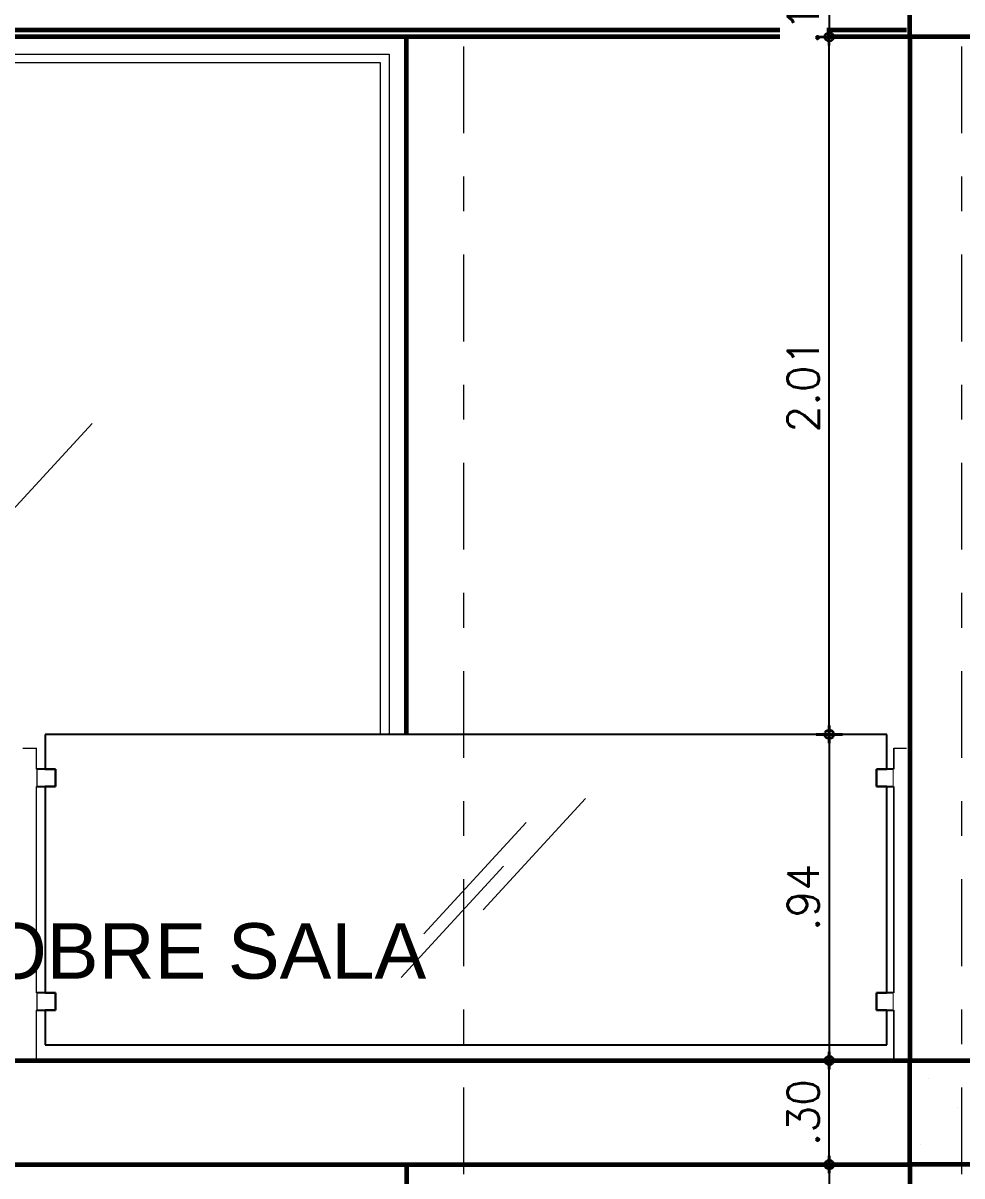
# Model space of a CAD drawing. Header units: metres. Extents: x -50 to 76, y -61 to 14.
# Drawn here: x 32.379 to 35.084, y -35.879 to -32.557 of the extents above; entities that cross this region are included whole.
import ezdxf

# ---------------------------------------------------------------- set-up
doc = ezdxf.new("R2010")
doc.units = ezdxf.units.M
doc.header["$MEASUREMENT"] = 0
doc.set_wipeout_variables(frame=1)
for name, pattern in [('CENTERX2', [4, 2.5, -0.5, 0.5, -0.5]), ('DASHDOT2', [0.5, 0.25, -0.125, 0, -0.125]), ('Wipeout_Contour', [1, 0, -1])]:
    doc.linetypes.add(name, pattern=pattern)
for name, color, linetype, lineweight in [('1 ACHURADO PLACAS', 45, 'Continuous', 15), ('1 BARANDAS', 173, 'Continuous', 25), ('1 CALCAS', 255, 'Continuous', 60), ('1 TEXTOS', 4, 'Continuous', 20), ('1 VENTTANAS', 2, 'Continuous', 18), ('COTA10', 153, 'Continuous', 13), ('COTAS', 251, 'Continuous', 35), ('EJES', 251, 'CENTERX2', 0), ('Interior - Escaleras & Barandillas_Pluma_Nº__11', 171, 'Continuous', 18)]:
    doc.layers.add(name, color=color, linetype=linetype, lineweight=lineweight)
doc.layers.add('Interior - Escaleras & Barandillas', color=7, linetype='Continuous')
doc.styles.add('cotas', font='romans.shx')
doc.styles.add('Estilo_Generado_1', font='arial.ttf')
doc.dimstyles.new('COT-50', dxfattribs={"dimscale": 0.5, "dimtxt": 0.18, "dimasz": 0.05, "dimexe": 0.08, "dimexo": 0.1, "dimgap": 0.06, "dimtad": 1, "dimzin": 4, "dimdsep": 46, "dimtxsty": 'cotas', "dimblk1": 'COTA', "dimblk2": 'COTA', "dimsah": 1, "dimcen": 0.09, "dimse1": 1, "dimse2": 1, "dimclrd": 256, "dimclre": 253, "dimclrt": 14, "dimadec": 0, "dimazin": 0, "dimtfac": 1, "dimtix": 1, "dimtmove": 0, "dimatfit": 3, "dimldrblk": 'COTA', "dimfxl": 1, "dimtfill": 1, "dimtfillclr": 256, "dimtolj": 1, "dimtzin": 12, "dimarcsym": 0})

# ---------------------------------------------------------------- blocks, each defined once
blk = doc.blocks.new('*D776')
at = {"layer": 'COTAS', "lineweight": -2, "transparency": 16777216}
blk.add_line((34.7018, -32.4463), (34.7018, -32.5963), dxfattribs=at)
at = {"layer": 'Defpoints', "color": 0, "transparency": 16777216}
for p in [(34.9338, -32.4463), (34.9338, -32.5963)]:
    blk.add_point(p, dxfattribs=at)
at = {"layer": 'COTAS', "color": 14, "transparency": 16777216, "insert": (34.6268, -32.5213), "char_height": 0.09, "attachment_point": 5, "rotation": 90, "style": 'cotas', "bg_fill": 3, "box_fill_scale": 1.25, "bg_fill_color": 256, "bg_fill_true_color": 13158600, "bg_fill_transparency": 0}
blk.add_mtext('\\A1;.15', dxfattribs=at)
at = {"layer": 'Defpoints', "color": 0, "transparency": 16777216}
blk.add_point((34.7018, -32.5963), dxfattribs=at)
blk = doc.blocks.new('COTA')
for p, q in [((0, 1.5), (0, -1.5)), ((-1, 0), (1, 0))]:
    blk.add_line(p, q)
blk.add_circle((0, 0), 0.5)
blk = doc.blocks.new('*D777')
at = {"layer": 'COTAS', "lineweight": -2, "transparency": 16777216}
blk.add_line((34.7018, -34.5813), (34.7018, -32.6213), dxfattribs=at)
at = {"layer": 'Defpoints', "color": 0, "transparency": 16777216}
for p in [(34.7018, -32.5963), (34.9338, -32.5963), (34.8674, -34.6063)]:
    blk.add_point(p, dxfattribs=at)
at = {"layer": 'COTAS', "lineweight": -2, "transparency": 16777216, "xscale": 0.025, "yscale": 0.025, "zscale": 0.025}
for p, rotation in [((34.7018, -32.5963), 90), ((34.7018, -34.6063), 270)]:
    blk.add_blockref('COTA', p, dxfattribs=dict(at, rotation=rotation))
at = {"layer": 'COTAS', "color": 14, "transparency": 16777216, "insert": (34.6268, -33.6013), "char_height": 0.09, "attachment_point": 5, "rotation": 90, "style": 'cotas', "bg_fill": 3, "box_fill_scale": 1.25, "bg_fill_color": 256, "bg_fill_true_color": 13158600, "bg_fill_transparency": 0}
blk.add_mtext('\\A1;2.01', dxfattribs=at)
blk = doc.blocks.new('*D778')
at = {"layer": 'COTAS', "lineweight": -2, "transparency": 16777216}
blk.add_line((34.7018, -34.6313), (34.7018, -35.5213), dxfattribs=at)
at = {"layer": 'Defpoints', "color": 0, "transparency": 16777216}
for p in [(34.8674, -34.6063), (34.7018, -35.5463), (34.9338, -35.5463)]:
    blk.add_point(p, dxfattribs=at)
at = {"layer": 'COTAS', "lineweight": -2, "transparency": 16777216, "xscale": 0.025, "yscale": 0.025, "zscale": 0.025}
for p, rotation in [((34.7018, -34.6063), 90), ((34.7018, -35.5463), 270)]:
    blk.add_blockref('COTA', p, dxfattribs=dict(at, rotation=rotation))
at = {"layer": 'COTAS', "color": 14, "transparency": 16777216, "insert": (34.6268, -35.0763), "char_height": 0.09, "attachment_point": 5, "rotation": 90, "style": 'cotas', "bg_fill": 3, "box_fill_scale": 1.25, "bg_fill_color": 256, "bg_fill_true_color": 13158600, "bg_fill_transparency": 0}
blk.add_mtext('\\A1;.94', dxfattribs=at)
blk = doc.blocks.new('*D779')
at = {"layer": 'COTAS', "lineweight": -2, "transparency": 16777216}
blk.add_line((34.7018, -35.8213), (34.7018, -35.5713), dxfattribs=at)
at = {"layer": 'Defpoints', "color": 0, "transparency": 16777216}
for p in [(34.7018, -35.5463), (34.9338, -35.5463), (34.9338, -35.8463)]:
    blk.add_point(p, dxfattribs=at)
at = {"layer": 'COTAS', "lineweight": -2, "transparency": 16777216, "xscale": 0.025, "yscale": 0.025, "zscale": 0.025}
for p, rotation in [((34.7018, -35.5463), 90), ((34.7018, -35.8463), 270)]:
    blk.add_blockref('COTA', p, dxfattribs=dict(at, rotation=rotation))
at = {"layer": 'COTAS', "color": 14, "transparency": 16777216, "insert": (34.6268, -35.6963), "char_height": 0.09, "attachment_point": 5, "rotation": 90, "style": 'cotas', "bg_fill": 3, "box_fill_scale": 1.25, "bg_fill_color": 256, "bg_fill_true_color": 13158600, "bg_fill_transparency": 0}
blk.add_mtext('\\A1;.30', dxfattribs=at)
blk = doc.blocks.new('*D780')
at = {"layer": 'COTAS', "lineweight": -2, "transparency": 16777216}
blk.add_line((34.7018, -35.8713), (34.7018, -36.6713), dxfattribs=at)
at = {"layer": 'Defpoints', "color": 0, "transparency": 16777216}
for p in [(34.9338, -35.8463), (34.7018, -36.6963), (34.9238, -36.6963)]:
    blk.add_point(p, dxfattribs=at)
at = {"layer": 'COTAS', "lineweight": -2, "transparency": 16777216, "xscale": 0.025, "yscale": 0.025, "zscale": 0.025}
for p, rotation in [((34.7018, -35.8463), 90), ((34.7018, -36.6963), 270)]:
    blk.add_blockref('COTA', p, dxfattribs=dict(at, rotation=rotation))
at = {"layer": 'COTAS', "color": 14, "transparency": 16777216, "insert": (34.6268, -36.2713), "char_height": 0.09, "attachment_point": 5, "rotation": 90, "style": 'cotas', "bg_fill": 3, "box_fill_scale": 1.25, "bg_fill_color": 256, "bg_fill_true_color": 13158600, "bg_fill_transparency": 0}
blk.add_mtext('\\A1;.85', dxfattribs=at)

msp = doc.modelspace()

# ---------------------------------------------------------------- linework, layer by layer
at = {"layer": '1 ACHURADO PLACAS'}
for p, q in [((34.9866, -35.5968), (34.9866, -35.5968)), ((35.0715, -35.6816), (35.0715, -35.6816)), ((34.9654, -35.7877), (34.9654, -35.7877))]:
    msp.add_line(p, q, dxfattribs=at)
at = {"layer": '1 BARANDAS'}
for p, q in [((34.8674, -34.6063), (32.4431, -34.6063)), ((32.4431, -34.6063), (32.4431, -34.7063)), ((34.8674, -34.7063), (34.8674, -34.6063)), ((32.4731, -34.7063), (32.4178, -34.7063)), ((32.4178, -34.7063), (32.4178, -34.7563)), ((32.4431, -34.7063), (32.4731, -34.7063)), ((32.4731, -34.7063), (32.4731, -34.7563)), ((32.4731, -34.7563), (32.4731, -34.7063)), ((34.8374, -34.7563), (34.8374, -34.7063)), ((34.8374, -34.7063), (34.8674, -34.7063)), ((34.8374, -34.7063), (34.8374, -34.7563)), ((34.8876, -34.7063), (34.8374, -34.7063)), ((34.8876, -34.7563), (34.8876, -34.7063)), ((32.4178, -34.7563), (32.4731, -34.7563)), ((32.4731, -34.7563), (32.4431, -34.7563)), ((32.4431, -34.7563), (32.4431, -35.3513)), ((34.8674, -34.7563), (34.8374, -34.7563)), ((34.8374, -34.7563), (34.8876, -34.7563)), ((34.8674, -35.3513), (34.8674, -34.7563)), ((32.4731, -35.3513), (32.4178, -35.3513)), ((32.4178, -35.3513), (32.4178, -35.4013)), ((32.4431, -35.3513), (32.4731, -35.3513)), ((32.4731, -35.3513), (32.4731, -35.4013)), ((32.4731, -35.4013), (32.4731, -35.3513)), ((34.8374, -35.4013), (34.8374, -35.3513)), ((34.8374, -35.3513), (34.8674, -35.3513)), ((34.8374, -35.3513), (34.8374, -35.4013)), ((34.8876, -35.3513), (34.8374, -35.3513)), ((34.8876, -35.4013), (34.8876, -35.3513)), ((32.4178, -35.4013), (32.4731, -35.4013)), ((32.4731, -35.4013), (32.4431, -35.4013)), ((32.4431, -35.4013), (32.4431, -35.5013)), ((34.8674, -35.4013), (34.8374, -35.4013)), ((34.8374, -35.4013), (34.8876, -35.4013)), ((34.8674, -35.5013), (34.8674, -35.4013)), ((32.4431, -35.5013), (34.8674, -35.5013))]:
    msp.add_line(p, q, dxfattribs=at)
at = {"layer": '1 BARANDAS', "color": 171, "linetype": 'Continuous', "lineweight": 18}
for p, q in [((32.4431, -34.6063), (34.8674, -34.6063)), ((32.4431, -34.7063), (32.4431, -34.6063)), ((34.8674, -34.6063), (34.8674, -34.7063)), ((32.4431, -35.3513), (32.4431, -34.7563)), ((34.8674, -34.7563), (34.8674, -35.3513)), ((32.4431, -35.5013), (32.4431, -35.4013)), ((34.8674, -35.4013), (34.8674, -35.5013)), ((34.8674, -35.5013), (32.4431, -35.5013))]:
    msp.add_line(p, q, dxfattribs=at)
at = {"layer": '1 BARANDAS', "color": 161, "linetype": 'Continuous', "lineweight": 13, "true_color": 0xaaaaff}
for p, q in [((32.4731, -34.7063), (32.4178, -34.7063)), ((32.4731, -34.7563), (32.4731, -34.7063)), ((34.8374, -34.7063), (34.8876, -34.7063)), ((34.8374, -34.7063), (34.8374, -34.7563)), ((32.4731, -34.7563), (32.4178, -34.7563)), ((34.8374, -34.7563), (34.8876, -34.7563)), ((32.4731, -35.3513), (32.4178, -35.3513)), ((32.4731, -35.4013), (32.4731, -35.3513)), ((34.8374, -35.3513), (34.8876, -35.3513)), ((34.8374, -35.3513), (34.8374, -35.4013)), ((32.4731, -35.4013), (32.4178, -35.4013)), ((34.8374, -35.4013), (34.8876, -35.4013))]:
    msp.add_line(p, q, dxfattribs=at)
at = {"layer": '1 CALCAS'}
for p, q in [((23.6838, -32.5763), (34.9238, -32.5763)), ((34.9338, -32.5963), (23.8338, -32.5963)), ((33.4838, -34.6063), (33.4838, -32.5963)), ((33.4838, -35.8463), (34.9338, -35.8463)), ((34.9338, -35.8463), (34.9338, -38.7963))]:
    msp.add_line(p, q, dxfattribs=at)
msp.add_lwpolyline([(34.9338, -32.2963), (40.4338, -32.2963), (40.4338, -32.5963), (34.9338, -32.5963)], close=True, dxfattribs=at)
msp.add_lwpolyline([(29.9338, -35.8463), (33.4838, -35.8463), (33.4838, -38.7963)], dxfattribs=at)
at = {"layer": 'COTA10'}
for p, q in [((32.2021, -34.1197), (32.5787, -33.7103)), ((33.7043, -35.112), (33.9994, -34.7912)), ((33.5337, -35.1813), (33.8287, -34.8605)), ((33.4686, -35.307), (33.7637, -34.9862))]:
    msp.add_line(p, q, dxfattribs=at)
at = {"layer": 'EJES', "linetype": 'DASHDOT2'}
for p, q in [((33.6488, -40.074), (33.6488, -29.6766)), ((33.6488, -40.074), (33.6488, -29.6766)), ((35.0838, -40.074), (35.0838, -29.6766))]:
    msp.add_line(p, q, dxfattribs=at)

# ---------------------------------------------------------------- wipeouts: each hides what was drawn before it
at = {"color": 254, "linetype": 'Wipeout_Contour', "lineweight": 0, "ltscale": 23.343817}
msp.add_wipeout([(32.3793, -35.5463), (32.3808, -35.5463), (32.3808, -34.6463), (32.3793, -34.6463)], dxfattribs=at).dxf.layer = 'Interior - Escaleras & Barandillas'

# ---------------------------------------------------------------- next in the draw order: wipeouts: each hides what was drawn before it
at = {"color": 254, "linetype": 'Wipeout_Contour', "lineweight": 0, "ltscale": 23.349143}
msp.add_wipeout([(32.3808, -35.5463), (32.3828, -35.5463), (32.3828, -34.6463), (32.3808, -34.6463)], dxfattribs=at).dxf.layer = 'Interior - Escaleras & Barandillas'
at = {"color": 254, "linetype": 'Wipeout_Contour', "lineweight": 0, "ltscale": 96.755543}
msp.add_wipeout([(34.8874, -34.7563), (34.8874, -35.3513), (34.8876, -35.3513), (34.8876, -35.4013), (34.8874, -35.4013), (34.8874, -35.5463), (34.8877, -35.5463), (34.8877, -34.6463), (34.8874, -34.6463), (34.8874, -34.7063), (34.8876, -34.7063), (34.8876, -34.7563)], dxfattribs=at).dxf.layer = 'Interior - Escaleras & Barandillas'

# ---------------------------------------------------------------- next in the draw order: wipeouts: each hides what was drawn before it
at = {"color": 254, "linetype": 'Wipeout_Contour', "lineweight": 0, "ltscale": 23.356009}
msp.add_wipeout([(32.3828, -35.5463), (32.3852, -35.5463), (32.3852, -34.6463), (32.3828, -34.6463)], dxfattribs=at).dxf.layer = 'Interior - Escaleras & Barandillas'
at = {"color": 254, "linetype": 'Wipeout_Contour', "lineweight": 0, "ltscale": 31.743364}
msp.add_wipeout([(34.8877, -35.5463), (34.8889, -35.5463), (34.8889, -34.6463), (34.8877, -34.6463)], dxfattribs=at).dxf.layer = 'Interior - Escaleras & Barandillas'

# ---------------------------------------------------------------- next in the draw order: wipeouts: each hides what was drawn before it
at = {"color": 254, "linetype": 'Wipeout_Contour', "lineweight": 0, "ltscale": 23.364207}
msp.add_wipeout([(32.3852, -35.5463), (32.3881, -35.5463), (32.3881, -34.6463), (32.3852, -34.6463)], dxfattribs=at).dxf.layer = 'Interior - Escaleras & Barandillas'
at = {"color": 254, "linetype": 'Wipeout_Contour', "lineweight": 0, "ltscale": 31.748579}
msp.add_wipeout([(34.8889, -35.5463), (34.8907, -35.5463), (34.8907, -34.6463), (34.8889, -34.6463)], dxfattribs=at).dxf.layer = 'Interior - Escaleras & Barandillas'

# ---------------------------------------------------------------- next in the draw order: wipeouts: each hides what was drawn before it
at = {"color": 254, "linetype": 'Wipeout_Contour', "lineweight": 0, "ltscale": 23.37349}
msp.add_wipeout([(32.3881, -35.5463), (32.3913, -35.5463), (32.3913, -34.6463), (32.3881, -34.6463)], dxfattribs=at).dxf.layer = 'Interior - Escaleras & Barandillas'
at = {"color": 254, "linetype": 'Wipeout_Contour', "lineweight": 0, "ltscale": 31.756222}
msp.add_wipeout([(34.8907, -35.5463), (34.8932, -35.5463), (34.8932, -34.6463), (34.8907, -34.6463)], dxfattribs=at).dxf.layer = 'Interior - Escaleras & Barandillas'

# ---------------------------------------------------------------- next in the draw order: wipeouts: each hides what was drawn before it
at = {"color": 254, "linetype": 'Wipeout_Contour', "lineweight": 0, "ltscale": 23.383575}
msp.add_wipeout([(32.3913, -35.5463), (32.3946, -35.5463), (32.3946, -34.6463), (32.3913, -34.6463)], dxfattribs=at).dxf.layer = 'Interior - Escaleras & Barandillas'
at = {"color": 254, "linetype": 'Wipeout_Contour', "lineweight": 0, "ltscale": 31.766063}
msp.add_wipeout([(34.8932, -35.5463), (34.8963, -35.5463), (34.8963, -34.6463), (34.8932, -34.6463)], dxfattribs=at).dxf.layer = 'Interior - Escaleras & Barandillas'

# ---------------------------------------------------------------- next in the draw order: wipeouts: each hides what was drawn before it
at = {"color": 254, "linetype": 'Wipeout_Contour', "lineweight": 0, "ltscale": 23.394157}
msp.add_wipeout([(32.3946, -35.5463), (32.3981, -35.5463), (32.3981, -34.6463), (32.3946, -34.6463)], dxfattribs=at).dxf.layer = 'Interior - Escaleras & Barandillas'
at = {"color": 254, "linetype": 'Wipeout_Contour', "lineweight": 0, "ltscale": 31.777802}
msp.add_wipeout([(34.8963, -35.5463), (34.8999, -35.5463), (34.8999, -34.6463), (34.8963, -34.6463)], dxfattribs=at).dxf.layer = 'Interior - Escaleras & Barandillas'

# ---------------------------------------------------------------- next in the draw order: linework, layer by layer
at = {"layer": 'Interior - Escaleras & Barandillas_Pluma_Nº__11', "color": 171, "linetype": 'Continuous', "lineweight": 18}
for p, q in [((32.3784, -34.6463), (32.3793, -34.6463)), ((32.3793, -34.6463), (32.3808, -34.6463))]:
    msp.add_line(p, q, dxfattribs=at)

# ---------------------------------------------------------------- next in the draw order: wipeouts: each hides what was drawn before it
at = {"color": 254, "linetype": 'Wipeout_Contour', "lineweight": 0, "ltscale": 23.404914}
msp.add_wipeout([(32.3981, -35.5463), (32.4016, -35.5463), (32.4016, -34.6463), (32.3981, -34.6463)], dxfattribs=at).dxf.layer = 'Interior - Escaleras & Barandillas'
at = {"color": 254, "linetype": 'Wipeout_Contour', "lineweight": 0, "ltscale": 31.791084}
msp.add_wipeout([(34.8999, -34.6463), (34.8999, -35.5463), (34.9038, -35.5463), (34.9038, -34.6463)], dxfattribs=at).dxf.layer = 'Interior - Escaleras & Barandillas'

# ---------------------------------------------------------------- next in the draw order: linework, layer by layer
at = {"layer": 'Interior - Escaleras & Barandillas_Pluma_Nº__11', "color": 171, "linetype": 'Continuous', "lineweight": 18}
msp.add_line((32.3808, -34.6463), (32.3828, -34.6463), dxfattribs=at)

# ---------------------------------------------------------------- next in the draw order: wipeouts: each hides what was drawn before it
at = {"color": 254, "linetype": 'Wipeout_Contour', "lineweight": 0, "ltscale": 23.415521}
msp.add_wipeout([(32.4016, -35.5463), (32.4049, -35.5463), (32.4049, -34.6463), (32.4016, -34.6463)], dxfattribs=at).dxf.layer = 'Interior - Escaleras & Barandillas'
at = {"color": 254, "linetype": 'Wipeout_Contour', "lineweight": 0, "ltscale": 31.805505}
msp.add_wipeout([(34.9038, -35.5463), (34.908, -35.5463), (34.908, -34.6463), (34.9038, -34.6463)], dxfattribs=at).dxf.layer = 'Interior - Escaleras & Barandillas'

# ---------------------------------------------------------------- next in the draw order: linework, layer by layer
at = {"layer": 'Interior - Escaleras & Barandillas_Pluma_Nº__11', "color": 171, "linetype": 'Continuous', "lineweight": 18}
for p, q in [((32.3828, -34.6463), (32.3852, -34.6463)), ((32.3852, -34.6463), (32.3881, -34.6463)), ((34.8874, -34.6463), (34.8877, -34.6463)), ((34.8874, -34.7063), (34.8874, -34.6463)), ((34.8877, -34.6463), (34.8889, -34.6463)), ((34.8889, -34.6463), (34.8907, -34.6463)), ((34.8874, -35.3513), (34.8874, -34.7563)), ((34.8874, -35.5463), (34.8874, -35.4013))]:
    msp.add_line(p, q, dxfattribs=at)

# ---------------------------------------------------------------- next in the draw order: wipeouts: each hides what was drawn before it
at = {"color": 254, "linetype": 'Wipeout_Contour', "lineweight": 0, "ltscale": 23.425653}
msp.add_wipeout([(32.4049, -35.5463), (32.4081, -35.5463), (32.4081, -34.6463), (32.4049, -34.6463)], dxfattribs=at).dxf.layer = 'Interior - Escaleras & Barandillas'
at = {"color": 254, "linetype": 'Wipeout_Contour', "lineweight": 0, "ltscale": 31.820628}
msp.add_wipeout([(34.908, -35.5463), (34.9124, -35.5463), (34.9124, -34.6463), (34.908, -34.6463)], dxfattribs=at).dxf.layer = 'Interior - Escaleras & Barandillas'

# ---------------------------------------------------------------- next in the draw order: linework, layer by layer
at = {"layer": 'Interior - Escaleras & Barandillas_Pluma_Nº__11', "color": 171, "linetype": 'Continuous', "lineweight": 18}
for p, q in [((32.3881, -34.6463), (32.3913, -34.6463)), ((34.8907, -34.6463), (34.8932, -34.6463))]:
    msp.add_line(p, q, dxfattribs=at)

# ---------------------------------------------------------------- next in the draw order: wipeouts: each hides what was drawn before it
at = {"color": 254, "linetype": 'Wipeout_Contour', "lineweight": 0, "ltscale": 23.435003}
msp.add_wipeout([(32.4081, -35.5463), (32.4109, -35.5463), (32.4109, -34.6463), (32.4081, -34.6463)], dxfattribs=at).dxf.layer = 'Interior - Escaleras & Barandillas'
at = {"color": 254, "linetype": 'Wipeout_Contour', "lineweight": 0, "ltscale": 31.835993}
msp.add_wipeout([(34.9124, -35.5463), (34.9167, -35.5463), (34.9167, -34.6463), (34.9124, -34.6463)], dxfattribs=at).dxf.layer = 'Interior - Escaleras & Barandillas'

# ---------------------------------------------------------------- next in the draw order: linework, layer by layer
at = {"layer": 'Interior - Escaleras & Barandillas_Pluma_Nº__11', "color": 171, "linetype": 'Continuous', "lineweight": 18}
for p, q in [((34.8932, -34.6463), (34.8963, -34.6463)), ((34.8963, -34.6463), (34.8999, -34.6463))]:
    msp.add_line(p, q, dxfattribs=at)

# ---------------------------------------------------------------- next in the draw order: wipeouts: each hides what was drawn before it
at = {"color": 254, "linetype": 'Wipeout_Contour', "lineweight": 0, "ltscale": 23.443286}
msp.add_wipeout([(32.4109, -35.5463), (32.4134, -35.5463), (32.4134, -34.6463), (32.4109, -34.6463)], dxfattribs=at).dxf.layer = 'Interior - Escaleras & Barandillas'
at = {"color": 254, "linetype": 'Wipeout_Contour', "lineweight": 0, "ltscale": 31.851134}
msp.add_wipeout([(34.9167, -35.5463), (34.9209, -35.5463), (34.9209, -34.6463), (34.9167, -34.6463)], dxfattribs=at).dxf.layer = 'Interior - Escaleras & Barandillas'

# ---------------------------------------------------------------- next in the draw order: linework, layer by layer
at = {"layer": 'Interior - Escaleras & Barandillas_Pluma_Nº__11', "color": 171, "linetype": 'Continuous', "lineweight": 18}
for p, q in [((32.3913, -34.6463), (32.3946, -34.6463)), ((34.8999, -34.6463), (34.9038, -34.6463))]:
    msp.add_line(p, q, dxfattribs=at)

# ---------------------------------------------------------------- next in the draw order: wipeouts: each hides what was drawn before it
at = {"color": 254, "linetype": 'Wipeout_Contour', "lineweight": 0, "ltscale": 23.450249}
msp.add_wipeout([(32.4134, -35.5463), (32.4154, -35.5463), (32.4154, -34.6463), (32.4134, -34.6463)], dxfattribs=at).dxf.layer = 'Interior - Escaleras & Barandillas'
at = {"color": 254, "linetype": 'Wipeout_Contour', "lineweight": 0, "ltscale": 31.863777}
msp.add_wipeout([(34.9209, -34.6463), (34.9209, -35.5463), (34.9238, -35.5463), (34.9238, -34.6463)], dxfattribs=at).dxf.layer = 'Interior - Escaleras & Barandillas'

# ---------------------------------------------------------------- next in the draw order: linework, layer by layer
at = {"layer": '1 CALCAS'}
msp.add_line((34.9338, -32.5963), (34.9338, -35.5463), dxfattribs=at)
msp.add_lwpolyline([(34.9338, -35.5463), (40.4338, -35.5463), (40.4338, -35.8463), (34.9338, -35.8463)], close=True, dxfattribs=at)
at = {"layer": 'Interior - Escaleras & Barandillas_Pluma_Nº__11', "color": 171, "linetype": 'Continuous', "lineweight": 18}
for p, q in [((32.3946, -34.6463), (32.3981, -34.6463)), ((34.9038, -34.6463), (34.908, -34.6463)), ((34.908, -34.6463), (34.9124, -34.6463)), ((34.9124, -34.6463), (34.9167, -34.6463)), ((34.9167, -34.6463), (34.9209, -34.6463)), ((34.9209, -34.6463), (34.9238, -34.6463))]:
    msp.add_line(p, q, dxfattribs=at)

# ---------------------------------------------------------------- next in the draw order: wipeouts: each hides what was drawn before it
at = {"color": 254, "linetype": 'Wipeout_Contour', "lineweight": 0, "ltscale": 23.455681}
msp.add_wipeout([(32.4154, -35.5463), (32.4169, -35.5463), (32.4169, -34.6463), (32.4154, -34.6463)], dxfattribs=at).dxf.layer = 'Interior - Escaleras & Barandillas'

# ---------------------------------------------------------------- next in the draw order: dimensions: what is measured, and where the dimension line sits
at = {"layer": 'COTAS'}
dim = msp.add_linear_dim(base=(34.7018, -32.5963), p1=(34.9338, -32.4463), p2=(34.9338, -32.5963), angle=90, dimstyle='COT-50', dxfattribs=at)
dim.commit()
dim.dimension.update_dxf_attribs({"geometry": '*D776', "text_midpoint": (34.6268, -32.5213)})

# ---------------------------------------------------------------- next in the draw order: wipeouts: each hides what was drawn before it
at = {"color": 254, "linetype": 'Wipeout_Contour', "lineweight": 0, "ltscale": 23.459414}
msp.add_wipeout([(32.4169, -34.6463), (32.4169, -35.5463), (32.4178, -35.5463), (32.4178, -34.6463)], dxfattribs=at).dxf.layer = 'Interior - Escaleras & Barandillas'

# ---------------------------------------------------------------- next in the draw order: dimensions: what is measured, and where the dimension line sits
at = {"layer": 'COTAS'}
dim = msp.add_linear_dim(base=(34.7018, -32.5963), p1=(34.8674, -34.6063), p2=(34.9338, -32.5963), angle=90, dimstyle='COT-50', dxfattribs=at)
dim.commit()
dim.dimension.update_dxf_attribs({"geometry": '*D777', "text_midpoint": (34.6268, -33.6013)})

# ---------------------------------------------------------------- next in the draw order: wipeouts: each hides what was drawn before it
at = {"color": 254, "linetype": 'Wipeout_Contour', "lineweight": 0, "ltscale": 70.588549}
msp.add_wipeout([(32.4178, -35.5463), (32.4181, -35.5463), (32.4181, -35.4013), (32.4178, -35.4013), (32.4178, -35.3513), (32.4181, -35.3513), (32.4181, -34.7563), (32.4178, -34.7563), (32.4178, -34.7063), (32.4181, -34.7063), (32.4181, -34.6463), (32.4178, -34.6463)], dxfattribs=at).dxf.layer = 'Interior - Escaleras & Barandillas'

# ---------------------------------------------------------------- next in the draw order: linework, layer by layer
at = {"layer": '1 CALCAS'}
msp.add_line((29.9338, -35.5463), (34.9338, -35.5463), dxfattribs=at)
at = {"layer": '1 VENTTANAS'}
for points in [[(29.8588, -35.4963), (29.3338, -35.4963), (29.3338, -32.6463), (33.4338, -32.6463), (33.4338, -34.6063)], [(33.4088, -34.6063), (33.4088, -32.6713), (29.3588, -32.6713), (29.3588, -35.4713), (29.8588, -35.4713)]]:
    msp.add_lwpolyline(points, dxfattribs=at)
at = {"layer": 'Interior - Escaleras & Barandillas_Pluma_Nº__11', "color": 171, "linetype": 'Continuous', "lineweight": 18}
for p, q in [((32.3981, -34.6463), (32.4016, -34.6463)), ((32.4016, -34.6463), (32.4049, -34.6463)), ((32.4049, -34.6463), (32.4081, -34.6463)), ((32.4081, -34.6463), (32.4109, -34.6463)), ((32.4109, -34.6463), (32.4134, -34.6463)), ((32.4134, -34.6463), (32.4154, -34.6463)), ((32.4154, -34.6463), (32.4169, -34.6463)), ((32.4169, -34.6463), (32.4178, -34.6463)), ((32.4178, -34.6463), (32.4181, -34.6463)), ((32.4181, -34.7063), (32.4181, -34.6463)), ((32.4181, -35.3513), (32.4181, -34.7563)), ((32.4181, -35.5463), (32.4181, -35.4013))]:
    msp.add_line(p, q, dxfattribs=at)

# ---------------------------------------------------------------- next in the draw order: texts
at = {"layer": '1 TEXTOS', "insert": (31.3672, -35.1505), "char_height": 0.16, "attachment_point": 1, "style": 'Estilo_Generado_1'}
msp.add_mtext('\\A1;VACIO SOBRE SALA', dxfattribs=at)

# ---------------------------------------------------------------- next in the draw order: dimensions: what is measured, and where the dimension line sits
at = {"layer": 'COTAS'}
dim = msp.add_linear_dim(base=(34.7018, -35.5463), p1=(34.8674, -34.6063), p2=(34.9338, -35.5463), angle=90, dimstyle='COT-50', dxfattribs=at)
dim.commit()
dim.dimension.update_dxf_attribs({"geometry": '*D778', "text_midpoint": (34.6268, -35.0763)})

# ---------------------------------------------------------------- next in the draw order: dimensions: what is measured, and where the dimension line sits
dim = msp.add_linear_dim(base=(34.7018, -35.5463), p1=(34.9338, -35.8463), p2=(34.9338, -35.5463), angle=90, dimstyle='COT-50', dxfattribs=at)
dim.commit()
dim.dimension.update_dxf_attribs({"geometry": '*D779', "text_midpoint": (34.6268, -35.6963)})

# ---------------------------------------------------------------- next in the draw order: dimensions: what is measured, and where the dimension line sits
dim = msp.add_linear_dim(base=(34.7018, -36.6963), p1=(34.9338, -35.8463), p2=(34.9238, -36.6963), angle=90, dimstyle='COT-50', dxfattribs=at)
dim.commit()
dim.dimension.update_dxf_attribs({"geometry": '*D780', "text_midpoint": (34.6268, -36.2713)})

doc.saveas('drawing.dxf')
